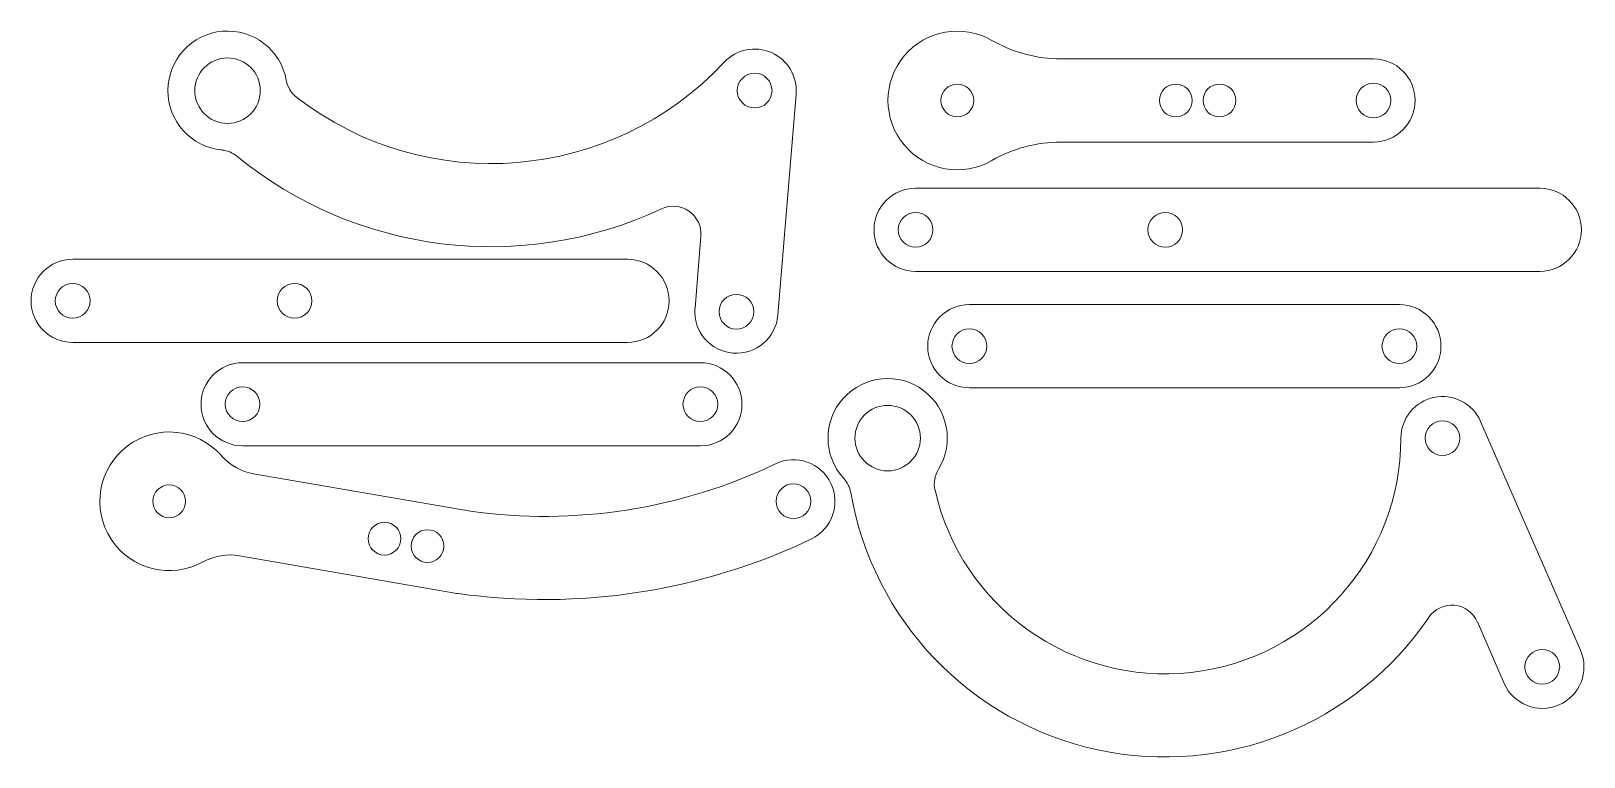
# Model space of a CAD drawing. Header units: millimetres. Extents: x -0.7 to 13.5, y 4.3 to 11.
import ezdxf

# ---------------------------------------------------------------- set-up
doc = ezdxf.new("R2010")
doc.units = ezdxf.units.MM
doc.linetypes.add('K5LT32768', pattern=[0])

msp = doc.modelspace()

# ---------------------------------------------------------------- linework, layer by layer
at = {"color": 7, "linetype": 'K5LT32768', "lineweight": 15}
for p, q in [((11.581, 10.701), (8.721, 10.701)), ((6.295, 10.378), (6.128, 8.353)), ((8.721, 9.939), (11.581, 9.939)), ((13.104, 9.516), (7.389, 9.516)), ((5.423, 9.076), (5.369, 8.416)), ((4.751, 8.865), (-0.329, 8.865)), ((7.389, 8.754), (13.104, 8.754)), ((11.818, 8.45), (7.881, 8.45)), ((-0.329, 8.103), (4.751, 8.103)), ((5.418, 7.918), (1.227, 7.918)), ((7.881, 7.688), (11.818, 7.688)), ((12.562, 7.38), (13.476, 5.285)), ((1.227, 7.156), (5.418, 7.156)), ((3.313, 6.557), (1.328, 6.9)), ((3.189, 5.805), (1.198, 6.15)), ((12.532, 5.544), (12.778, 4.98))]:
    msp.add_line(p, q, dxfattribs=at)
for centre, radius in [((1.089, 10.41), 0.3), ((5.915, 10.41), 0.159), ((7.771, 10.32), 0.15), ((9.771, 10.32), 0.15), ((10.171, 10.32), 0.15), ((11.581, 10.32), 0.159), ((7.389, 9.135), 0.159), ((9.675, 9.135), 0.159), ((-0.329, 8.484), 0.159), ((1.703, 8.484), 0.159), ((5.748, 8.385), 0.159), ((7.881, 8.069), 0.159), ((11.818, 8.069), 0.159), ((1.227, 7.537), 0.159), ((5.418, 7.537), 0.159), ((7.133, 7.227), 0.3), ((12.213, 7.227), 0.159), ((0.555, 6.648), 0.15), ((6.27, 6.648), 0.159), ((2.526, 6.306), 0.15), ((2.92, 6.238), 0.15), ((13.127, 5.132), 0.159)]:
    msp.add_circle(centre, radius, dxfattribs=at)
for centre, radius, start, end in [((1.089, 10.41), 0.546, 9.997, 264.5279), ((7.771, 10.32), 0.635, 60.0736, 299.9264), ((8.721, 11.971), 1.27, 240.0736, 270), ((3.502, 12.661), 2.919, 232.4278, 316.987), ((5.915, 10.41), 0.381, 355.2828, 136.987), ((11.581, 10.32), 0.381, 270, 90), ((1.877, 10.549), 0.254, 189.997, 232.4278), ((1.013, 9.613), 0.254, 50.7582, 84.5279), ((8.721, 8.669), 1.27, 90, 119.9264), ((3.502, 12.661), 3.681, 230.7582, 295.0717), ((7.389, 9.135), 0.381, 90, 270), ((13.104, 9.135), 0.381, 270, 90), ((5.17, 9.097), 0.254, 355.2828, 115.0717), ((-0.329, 8.484), 0.381, 90, 270), ((4.751, 8.484), 0.381, 270, 90), ((5.748, 8.385), 0.381, 175.2828, 355.2828), ((7.881, 8.069), 0.381, 90, 270), ((11.818, 8.069), 0.381, 270, 90), ((1.227, 7.537), 0.381, 90, 270), ((5.418, 7.537), 0.381, 270, 90), ((7.133, 7.227), 0.546, 328.4238, 222.6626), ((12.213, 7.227), 0.381, 23.5782, 180), ((0.555, 6.648), 0.635, 41.2369, 299.1218), ((9.673, 7.227), 2.159, 192.7047, 0), ((1.415, 7.401), 0.508, 221.2369, 260.1793), ((3.989, 11.407), 4.897, 262.0653, 295.6104), ((6.27, 6.648), 0.381, 295.6104, 115.6104), ((6.544, 6.685), 0.254, 9.8329, 42.6626), ((7.814, 6.808), 0.254, 148.4238, 192.7047), ((9.673, 7.227), 2.921, 189.8329, 325.8009), ((3.989, 11.407), 5.659, 261.9959, 295.6104), ((1.112, 5.649), 0.508, 80.1793, 119.1218), ((3.254, 6.18), 0.381, 260.1793, 261.9959), ((12.299, 5.443), 0.254, 23.5782, 145.8009), ((13.127, 5.132), 0.381, 203.5782, 23.5782)]:
    msp.add_arc(centre, radius, start, end, dxfattribs=at)

doc.saveas('drawing.dxf')
